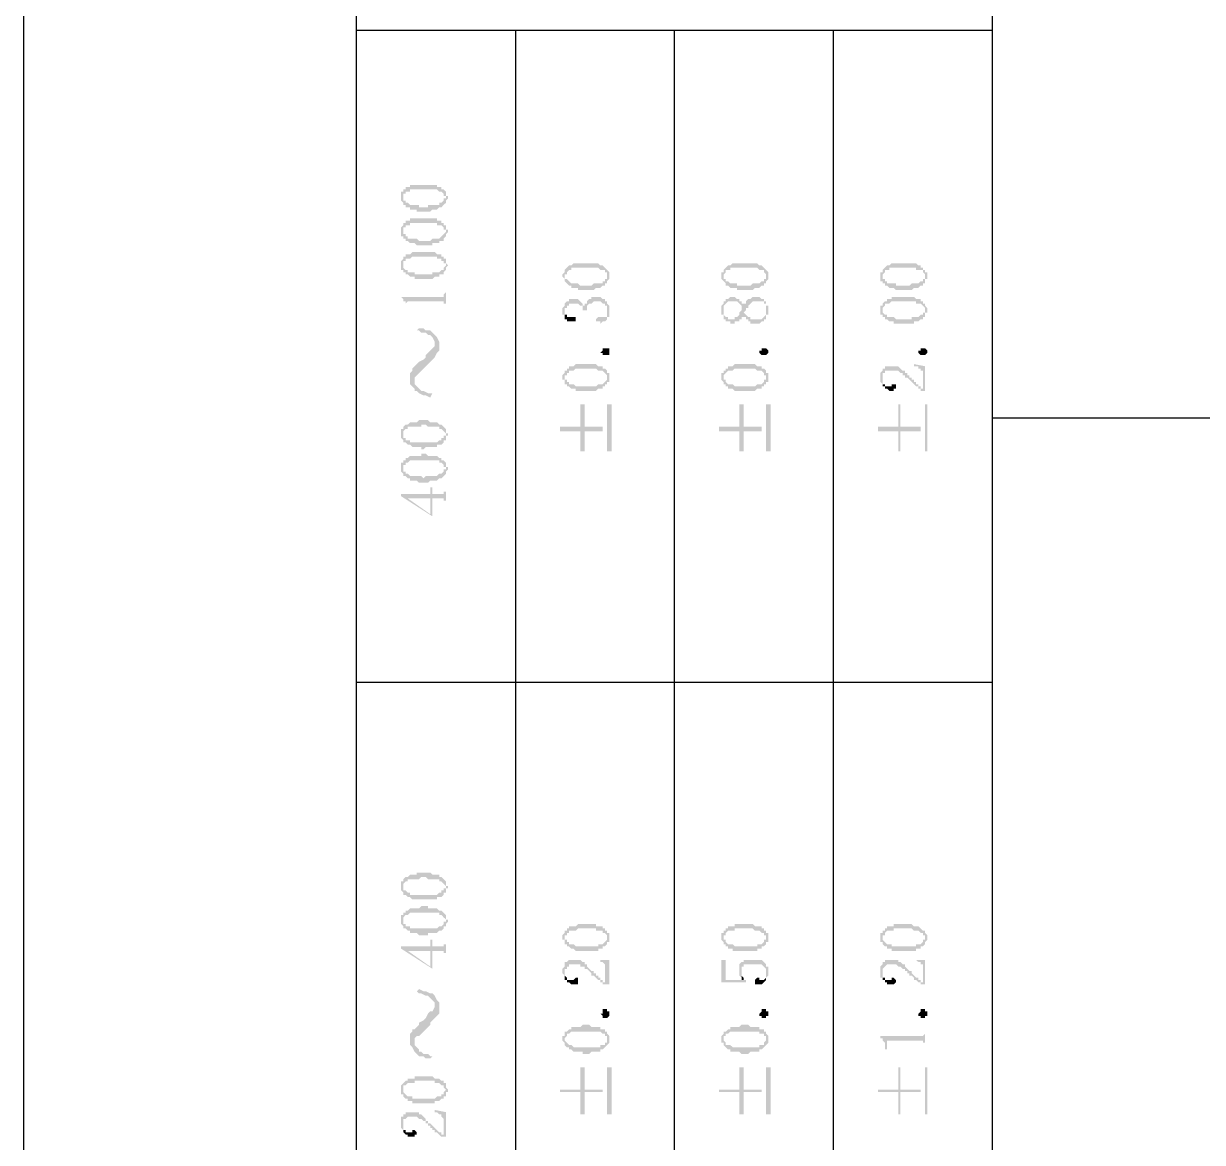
# Model space of a CAD drawing. Header units: inches. Extents: x 3613 to 8393, y -2205 to -794.
# Drawn here: x 4540.89 to 4564.64, y -1089.45 to -1066.9 of the extents above; entities that cross this region are included whole.
import ezdxf

# ---------------------------------------------------------------- set-up
doc = ezdxf.new("R2010")
doc.units = ezdxf.units.IN
doc.header["$MEASUREMENT"] = 0

msp = doc.modelspace()

# ---------------------------------------------------------------- hatches: boundary and pattern name
at = {"transparency": 33554559}
for points in [[(4548.495, -1070.423), (4548.495, -1070.468), (4548.495, -1070.468), (4548.54, -1070.513), (4548.54, -1070.378), (4548.54, -1070.333), (4548.585, -1070.333), (4548.585, -1070.288), (4548.676, -1070.288), (4548.676, -1070.243), (4549.217, -1070.243), (4549.262, -1070.288), (4549.307, -1070.288), (4549.352, -1070.333), (4549.352, -1070.378), (4549.398, -1070.378), (4549.398, -1070.423), (4549.398, -1070.288), (4549.352, -1070.243), (4549.307, -1070.243), (4549.307, -1070.197), (4549.217, -1070.197), (4549.217, -1070.152), (4548.676, -1070.152), (4548.676, -1070.197), (4548.585, -1070.197), (4548.585, -1070.243), (4548.54, -1070.243), (4548.54, -1070.288), (4548.495, -1070.288), (4548.495, -1070.333), (4548.495, -1070.378)], [(4548.54, -1070.513), (4548.54, -1070.558), (4548.585, -1070.558), (4548.585, -1070.604), (4548.676, -1070.604), (4548.676, -1070.649), (4548.811, -1070.649), (4548.811, -1070.694), (4549.082, -1070.694), (4549.127, -1070.649), (4549.217, -1070.649), (4549.262, -1070.604), (4549.307, -1070.604), (4549.352, -1070.558), (4549.352, -1070.558), (4549.398, -1070.513), (4549.398, -1070.468), (4549.398, -1070.468), (4549.443, -1070.423), (4549.443, -1070.378), (4549.398, -1070.378), (4549.398, -1070.333), (4549.398, -1070.288), (4549.398, -1070.423), (4549.352, -1070.423), (4549.352, -1070.468), (4549.352, -1070.468), (4549.307, -1070.513), (4549.262, -1070.513), (4549.262, -1070.558), (4549.037, -1070.558), (4549.037, -1070.604), (4548.856, -1070.604), (4548.856, -1070.558), (4548.676, -1070.558), (4548.63, -1070.513), (4548.585, -1070.513), (4548.585, -1070.468), (4548.54, -1070.468), (4548.54, -1070.423), (4548.54, -1070.423)], [(4548.495, -1071.1), (4548.495, -1071.19), (4548.54, -1071.19), (4548.54, -1071.1), (4548.54, -1071.055), (4548.54, -1071.01), (4548.585, -1071.01), (4548.585, -1070.965), (4548.676, -1070.965), (4548.676, -1070.92), (4549.217, -1070.92), (4549.217, -1070.965), (4549.307, -1070.965), (4549.352, -1071.01), (4549.352, -1071.055), (4549.398, -1071.055), (4549.398, -1071.1), (4549.398, -1070.965), (4549.352, -1070.965), (4549.352, -1070.92), (4549.307, -1070.92), (4549.307, -1070.874), (4549.217, -1070.874), (4549.217, -1070.829), (4548.676, -1070.829), (4548.676, -1070.874), (4548.585, -1070.874), (4548.585, -1070.92), (4548.54, -1070.92), (4548.54, -1070.965), (4548.54, -1070.965), (4548.495, -1071.01), (4548.495, -1071.055), (4548.495, -1071.055)], [(4548.54, -1071.19), (4548.54, -1071.235), (4548.585, -1071.235), (4548.585, -1071.281), (4548.63, -1071.281), (4548.676, -1071.326), (4548.766, -1071.326), (4548.811, -1071.371), (4549.127, -1071.371), (4549.127, -1071.326), (4549.262, -1071.326), (4549.262, -1071.281), (4549.352, -1071.281), (4549.352, -1071.235), (4549.352, -1071.235), (4549.398, -1071.19), (4549.398, -1071.145), (4549.398, -1071.145), (4549.443, -1071.1), (4549.443, -1071.055), (4549.398, -1071.055), (4549.398, -1071.01), (4549.398, -1070.965), (4549.398, -1071.1), (4549.398, -1071.1), (4549.352, -1071.145), (4549.352, -1071.145), (4549.307, -1071.19), (4549.307, -1071.19), (4549.262, -1071.235), (4549.127, -1071.235), (4549.082, -1071.281), (4548.856, -1071.281), (4548.811, -1071.235), (4548.63, -1071.235), (4548.63, -1071.19), (4548.585, -1071.19), (4548.585, -1071.145), (4548.54, -1071.145), (4548.54, -1071.1), (4548.54, -1071.1)], [(4548.495, -1071.777), (4548.495, -1071.822), (4548.495, -1071.867), (4548.54, -1071.867), (4548.54, -1071.912), (4548.54, -1071.777), (4548.54, -1071.732), (4548.54, -1071.687), (4548.585, -1071.687), (4548.585, -1071.642), (4548.676, -1071.642), (4548.721, -1071.597), (4549.217, -1071.597), (4549.217, -1071.642), (4549.307, -1071.642), (4549.307, -1071.687), (4549.352, -1071.687), (4549.352, -1071.732), (4549.398, -1071.732), (4549.398, -1071.777), (4549.398, -1071.642), (4549.352, -1071.642), (4549.352, -1071.597), (4549.307, -1071.597), (4549.307, -1071.551), (4549.217, -1071.551), (4549.172, -1071.506), (4548.721, -1071.506), (4548.676, -1071.551), (4548.585, -1071.551), (4548.585, -1071.597), (4548.54, -1071.597), (4548.54, -1071.642), (4548.54, -1071.642), (4548.495, -1071.687), (4548.495, -1071.732), (4548.495, -1071.732)], [(4548.54, -1071.912), (4548.585, -1071.912), (4548.585, -1071.958), (4548.63, -1071.958), (4548.676, -1072.003), (4548.766, -1072.003), (4548.766, -1072.048), (4549.127, -1072.048), (4549.172, -1072.003), (4549.262, -1072.003), (4549.262, -1071.958), (4549.352, -1071.958), (4549.352, -1071.912), (4549.352, -1071.912), (4549.398, -1071.867), (4549.398, -1071.822), (4549.398, -1071.822), (4549.443, -1071.777), (4549.443, -1071.777), (4549.398, -1071.732), (4549.398, -1071.687), (4549.398, -1071.642), (4549.398, -1071.777), (4549.398, -1071.777), (4549.352, -1071.822), (4549.352, -1071.867), (4549.307, -1071.867), (4549.262, -1071.912), (4549.127, -1071.912), (4549.127, -1071.958), (4548.766, -1071.958), (4548.766, -1071.912), (4548.63, -1071.912), (4548.63, -1071.867), (4548.585, -1071.867), (4548.54, -1071.822), (4548.54, -1071.777), (4548.54, -1071.777)], [(4551.745, -1072.003), (4551.745, -1072.003), (4551.79, -1072.048), (4551.79, -1072.093), (4551.79, -1072.003), (4551.79, -1071.958), (4551.835, -1071.958), (4551.835, -1071.912), (4551.835, -1071.912), (4551.88, -1071.867), (4551.925, -1071.867), (4551.925, -1071.822), (4552.467, -1071.822), (4552.512, -1071.867), (4552.602, -1071.867), (4552.602, -1071.912), (4552.647, -1071.912), (4552.647, -1071.958), (4552.647, -1072.003), (4552.647, -1071.867), (4552.647, -1071.867), (4552.602, -1071.822), (4552.602, -1071.822), (4552.557, -1071.777), (4552.512, -1071.777), (4552.467, -1071.732), (4551.97, -1071.732), (4551.925, -1071.777), (4551.88, -1071.777), (4551.835, -1071.822), (4551.835, -1071.822), (4551.79, -1071.867), (4551.79, -1071.912), (4551.79, -1071.912), (4551.745, -1071.958), (4551.745, -1071.958)], [(4554.949, -1072.003), (4554.949, -1072.048), (4554.994, -1072.093), (4554.994, -1072.003), (4554.994, -1071.958), (4554.994, -1071.958), (4555.039, -1071.912), (4555.039, -1071.867), (4555.129, -1071.867), (4555.129, -1071.822), (4555.671, -1071.822), (4555.716, -1071.867), (4555.806, -1071.867), (4555.806, -1071.912), (4555.806, -1071.912), (4555.852, -1071.958), (4555.852, -1072.003), (4555.852, -1071.867), (4555.852, -1071.867), (4555.806, -1071.822), (4555.806, -1071.822), (4555.761, -1071.777), (4555.716, -1071.777), (4555.671, -1071.732), (4555.175, -1071.732), (4555.129, -1071.777), (4555.084, -1071.777), (4555.039, -1071.822), (4555.039, -1071.822), (4554.994, -1071.867), (4554.994, -1071.912), (4554.949, -1071.912), (4554.949, -1071.958), (4554.949, -1071.958)], [(4558.153, -1072.003), (4558.153, -1072.093), (4558.198, -1072.093), (4558.198, -1072.003), (4558.198, -1071.958), (4558.198, -1071.958), (4558.244, -1071.912), (4558.244, -1071.867), (4558.334, -1071.867), (4558.334, -1071.822), (4558.875, -1071.822), (4558.875, -1071.867), (4559.011, -1071.867), (4559.011, -1071.912), (4559.011, -1071.912), (4559.056, -1071.958), (4559.056, -1072.003), (4559.056, -1071.867), (4559.011, -1071.867), (4559.011, -1071.822), (4558.966, -1071.822), (4558.966, -1071.777), (4558.921, -1071.777), (4558.875, -1071.732), (4558.379, -1071.732), (4558.334, -1071.777), (4558.289, -1071.777), (4558.244, -1071.822), (4558.244, -1071.822), (4558.198, -1071.867), (4558.198, -1071.912), (4558.153, -1071.912), (4558.153, -1071.958), (4558.153, -1071.958)], [(4551.79, -1072.093), (4551.835, -1072.138), (4551.835, -1072.138), (4551.88, -1072.183), (4551.925, -1072.183), (4551.925, -1072.228), (4552.06, -1072.228), (4552.06, -1072.274), (4552.376, -1072.274), (4552.421, -1072.228), (4552.512, -1072.228), (4552.557, -1072.183), (4552.602, -1072.183), (4552.602, -1072.138), (4552.647, -1072.138), (4552.647, -1072.093), (4552.647, -1072.093), (4552.692, -1072.048), (4552.692, -1072.003), (4552.692, -1071.958), (4552.692, -1071.912), (4552.692, -1071.912), (4552.647, -1071.867), (4552.647, -1072.003), (4552.647, -1072.048), (4552.602, -1072.048), (4552.602, -1072.093), (4552.557, -1072.093), (4552.557, -1072.138), (4552.376, -1072.138), (4552.331, -1072.183), (4552.106, -1072.183), (4552.06, -1072.138), (4551.925, -1072.138), (4551.88, -1072.093), (4551.88, -1072.093), (4551.835, -1072.048), (4551.79, -1072.048), (4551.79, -1072.003), (4551.79, -1072.003)], [(4554.994, -1072.093), (4555.039, -1072.138), (4555.039, -1072.183), (4555.084, -1072.183), (4555.129, -1072.228), (4555.265, -1072.228), (4555.265, -1072.274), (4555.581, -1072.274), (4555.626, -1072.228), (4555.716, -1072.228), (4555.761, -1072.183), (4555.806, -1072.183), (4555.806, -1072.138), (4555.852, -1072.138), (4555.852, -1072.093), (4555.852, -1072.093), (4555.897, -1072.048), (4555.897, -1072.003), (4555.897, -1071.958), (4555.897, -1071.912), (4555.897, -1071.912), (4555.852, -1071.867), (4555.852, -1072.003), (4555.852, -1072.048), (4555.806, -1072.048), (4555.806, -1072.093), (4555.761, -1072.093), (4555.716, -1072.138), (4555.581, -1072.138), (4555.536, -1072.183), (4555.265, -1072.183), (4555.265, -1072.138), (4555.129, -1072.138), (4555.084, -1072.093), (4555.039, -1072.093), (4555.039, -1072.048), (4554.994, -1072.048), (4554.994, -1072.003), (4554.994, -1072.003)], [(4558.198, -1072.093), (4558.198, -1072.138), (4558.244, -1072.138), (4558.244, -1072.183), (4558.289, -1072.183), (4558.334, -1072.228), (4558.424, -1072.228), (4558.469, -1072.274), (4558.785, -1072.274), (4558.83, -1072.228), (4558.921, -1072.228), (4558.966, -1072.183), (4559.011, -1072.183), (4559.011, -1072.138), (4559.056, -1072.138), (4559.056, -1072.093), (4559.056, -1072.048), (4559.101, -1072.048), (4559.101, -1072.003), (4559.101, -1071.958), (4559.101, -1071.912), (4559.056, -1071.912), (4559.056, -1071.867), (4559.056, -1072.003), (4559.056, -1072.048), (4559.011, -1072.048), (4559.011, -1072.093), (4558.966, -1072.093), (4558.921, -1072.138), (4558.785, -1072.138), (4558.74, -1072.183), (4558.469, -1072.183), (4558.469, -1072.138), (4558.289, -1072.138), (4558.289, -1072.093), (4558.244, -1072.093), (4558.244, -1072.048), (4558.198, -1072.048), (4558.198, -1072.003), (4558.198, -1072.003)], [(4548.495, -1072.409), (4548.495, -1072.409), (4548.54, -1072.454), (4548.54, -1072.499), (4548.585, -1072.499), (4548.585, -1072.544), (4548.585, -1072.635), (4548.585, -1072.544), (4548.63, -1072.499), (4549.352, -1072.499), (4549.352, -1072.544), (4549.398, -1072.544), (4549.398, -1072.635), (4549.398, -1072.228), (4549.398, -1072.319), (4549.398, -1072.319), (4549.352, -1072.364), (4549.352, -1072.409), (4549.307, -1072.409)], [(4551.745, -1072.68), (4551.745, -1072.77), (4551.79, -1072.77), (4551.79, -1072.815), (4551.79, -1072.68), (4551.79, -1072.635), (4551.835, -1072.635), (4551.835, -1072.589), (4551.88, -1072.589), (4551.88, -1072.544), (4552.06, -1072.544), (4552.106, -1072.589), (4552.151, -1072.589), (4552.151, -1072.635), (4552.151, -1072.68), (4552.196, -1072.68), (4552.196, -1072.77), (4552.196, -1072.68), (4552.241, -1072.68), (4552.241, -1072.635), (4552.241, -1072.589), (4552.241, -1072.589), (4552.286, -1072.544), (4552.331, -1072.544), (4552.376, -1072.499), (4552.512, -1072.499), (4552.557, -1072.544), (4552.602, -1072.544), (4552.602, -1072.589), (4552.647, -1072.589), (4552.647, -1072.635), (4552.647, -1072.725), (4552.647, -1072.544), (4552.647, -1072.499), (4552.602, -1072.499), (4552.602, -1072.454), (4552.557, -1072.454), (4552.512, -1072.409), (4552.331, -1072.409), (4552.331, -1072.454), (4552.286, -1072.454), (4552.241, -1072.499), (4552.241, -1072.544), (4552.196, -1072.544), (4552.196, -1072.635), (4552.196, -1072.589), (4552.151, -1072.589), (4552.151, -1072.544), (4552.151, -1072.544), (4552.106, -1072.499), (4552.106, -1072.499), (4552.06, -1072.454), (4551.88, -1072.454), (4551.88, -1072.499), (4551.835, -1072.499), (4551.79, -1072.544), (4551.79, -1072.589), (4551.79, -1072.589), (4551.745, -1072.635), (4551.745, -1072.635)], [(4554.949, -1072.68), (4554.949, -1072.77), (4554.994, -1072.77), (4554.994, -1072.815), (4554.994, -1072.86), (4555.039, -1072.86), (4555.039, -1072.905), (4555.129, -1072.905), (4555.129, -1072.95), (4555.22, -1072.95), (4555.22, -1072.905), (4555.31, -1072.905), (4555.31, -1072.86), (4555.355, -1072.86), (4555.355, -1072.815), (4555.4, -1072.815), (4555.4, -1072.77), (4555.4, -1072.815), (4555.4, -1072.725), (4555.4, -1072.725), (4555.445, -1072.68), (4555.445, -1072.635), (4555.49, -1072.635), (4555.49, -1072.589), (4555.49, -1072.589), (4555.536, -1072.544), (4555.536, -1072.544), (4555.581, -1072.499), (4555.806, -1072.499), (4555.806, -1072.544), (4555.852, -1072.544), (4555.852, -1072.635), (4555.852, -1072.815), (4555.852, -1072.77), (4555.897, -1072.77), (4555.897, -1072.725), (4555.897, -1072.635), (4555.897, -1072.589), (4555.852, -1072.589), (4555.852, -1072.544), (4555.852, -1072.499), (4555.806, -1072.499), (4555.806, -1072.454), (4555.761, -1072.454), (4555.716, -1072.409), (4555.581, -1072.409), (4555.536, -1072.454), (4555.49, -1072.454), (4555.445, -1072.499), (4555.445, -1072.544), (4555.4, -1072.544), (4555.4, -1072.589), (4555.4, -1072.544), (4555.355, -1072.635), (4555.355, -1072.68), (4555.355, -1072.68), (4555.31, -1072.725), (4555.31, -1072.77), (4555.31, -1072.77), (4555.265, -1072.815), (4555.22, -1072.815), (4555.22, -1072.86), (4555.084, -1072.86), (4555.084, -1072.815), (4555.039, -1072.815), (4554.994, -1072.77), (4554.994, -1072.725), (4554.994, -1072.544), (4554.994, -1072.544), (4554.949, -1072.589), (4554.949, -1072.635), (4554.949, -1072.635)], [(4554.994, -1072.544), (4554.994, -1072.68), (4554.994, -1072.635), (4554.994, -1072.589), (4554.994, -1072.589), (4555.039, -1072.544), (4555.039, -1072.544), (4555.084, -1072.499), (4555.265, -1072.499), (4555.31, -1072.544), (4555.31, -1072.544), (4555.355, -1072.589), (4555.355, -1072.635), (4555.4, -1072.544), (4555.355, -1072.544), (4555.355, -1072.499), (4555.31, -1072.499), (4555.31, -1072.454), (4555.265, -1072.454), (4555.22, -1072.409), (4555.129, -1072.409), (4555.084, -1072.454), (4555.039, -1072.454), (4555.039, -1072.499), (4554.994, -1072.499)], [(4558.153, -1072.68), (4558.153, -1072.725), (4558.153, -1072.77), (4558.198, -1072.77), (4558.198, -1072.815), (4558.198, -1072.68), (4558.198, -1072.635), (4558.198, -1072.635), (4558.244, -1072.589), (4558.244, -1072.544), (4558.334, -1072.544), (4558.379, -1072.499), (4558.875, -1072.499), (4558.875, -1072.544), (4558.966, -1072.544), (4559.011, -1072.589), (4559.011, -1072.589), (4559.056, -1072.635), (4559.056, -1072.68), (4559.056, -1072.544), (4559.011, -1072.544), (4559.011, -1072.499), (4558.966, -1072.499), (4558.966, -1072.454), (4558.875, -1072.454), (4558.83, -1072.409), (4558.379, -1072.409), (4558.379, -1072.454), (4558.289, -1072.454), (4558.289, -1072.499), (4558.244, -1072.499), (4558.198, -1072.544), (4558.198, -1072.589), (4558.153, -1072.589), (4558.153, -1072.635), (4558.153, -1072.635)], [(4552.421, -1072.86), (4552.421, -1072.905), (4552.512, -1072.905), (4552.512, -1072.95), (4552.512, -1072.95), (4552.557, -1072.905), (4552.602, -1072.905), (4552.647, -1072.86), (4552.647, -1072.815), (4552.692, -1072.815), (4552.692, -1072.77), (4552.692, -1072.68), (4552.692, -1072.635), (4552.692, -1072.589), (4552.692, -1072.589), (4552.647, -1072.544), (4552.647, -1072.725), (4552.647, -1072.815), (4552.467, -1072.815)], [(4555.4, -1072.815), (4555.445, -1072.815), (4555.445, -1072.86), (4555.49, -1072.86), (4555.49, -1072.905), (4555.536, -1072.905), (4555.536, -1072.95), (4555.716, -1072.95), (4555.761, -1072.905), (4555.806, -1072.905), (4555.806, -1072.86), (4555.852, -1072.86), (4555.852, -1072.815), (4555.852, -1072.68), (4555.852, -1072.77), (4555.852, -1072.77), (4555.806, -1072.815), (4555.806, -1072.815), (4555.761, -1072.86), (4555.536, -1072.86), (4555.536, -1072.815), (4555.49, -1072.815), (4555.445, -1072.77), (4555.445, -1072.77), (4555.4, -1072.725)], [(4558.198, -1072.815), (4558.244, -1072.815), (4558.244, -1072.86), (4558.289, -1072.86), (4558.334, -1072.905), (4558.424, -1072.905), (4558.424, -1072.95), (4558.83, -1072.95), (4558.83, -1072.905), (4558.921, -1072.905), (4558.966, -1072.86), (4559.011, -1072.86), (4559.011, -1072.815), (4559.056, -1072.815), (4559.056, -1072.77), (4559.056, -1072.725), (4559.101, -1072.725), (4559.101, -1072.68), (4559.101, -1072.635), (4559.101, -1072.635), (4559.056, -1072.589), (4559.056, -1072.544), (4559.056, -1072.68), (4559.056, -1072.725), (4559.011, -1072.725), (4559.011, -1072.77), (4558.966, -1072.77), (4558.921, -1072.815), (4558.785, -1072.815), (4558.785, -1072.86), (4558.469, -1072.86), (4558.424, -1072.815), (4558.289, -1072.815), (4558.289, -1072.77), (4558.244, -1072.77), (4558.198, -1072.725), (4558.198, -1072.68), (4558.198, -1072.68)], [(4551.79, -1072.815), (4551.79, -1072.86), (4551.835, -1072.86), (4551.835, -1072.905), (4552.015, -1072.905), (4552.015, -1072.86), (4552.015, -1072.815), (4551.835, -1072.815), (4551.835, -1072.77), (4551.79, -1072.77), (4551.79, -1072.725), (4551.79, -1072.725)], [(4548.811, -1073.086), (4548.856, -1073.086), (4548.901, -1073.131), (4548.991, -1073.131), (4549.037, -1073.176), (4549.082, -1073.176), (4549.127, -1073.221), (4549.172, -1073.312), (4549.172, -1073.627), (4549.172, -1073.627), (4549.217, -1073.537), (4549.262, -1073.492), (4549.262, -1073.312), (4549.217, -1073.221), (4549.172, -1073.176), (4549.172, -1073.176), (4549.127, -1073.131), (4549.082, -1073.086), (4548.991, -1073.086), (4548.946, -1073.041), (4548.856, -1073.041)], [(4548.676, -1074.079), (4548.676, -1074.169), (4548.721, -1074.214), (4548.766, -1074.259), (4548.766, -1074.079), (4548.766, -1074.034), (4548.811, -1073.989), (4548.856, -1073.943), (4548.901, -1073.898), (4548.946, -1073.853), (4548.991, -1073.808), (4549.037, -1073.763), (4549.082, -1073.718), (4549.082, -1073.718), (4549.127, -1073.673), (4549.172, -1073.627), (4549.172, -1073.357), (4549.172, -1073.402), (4549.127, -1073.447), (4549.082, -1073.492), (4549.037, -1073.537), (4548.991, -1073.582), (4548.991, -1073.627), (4548.946, -1073.673), (4548.856, -1073.718), (4548.856, -1073.718), (4548.811, -1073.763), (4548.766, -1073.808), (4548.721, -1073.853), (4548.721, -1073.898), (4548.676, -1073.943), (4548.676, -1073.989)], [(4552.692, -1073.537), (4552.692, -1073.582), (4552.557, -1073.582), (4552.557, -1073.537), (4552.512, -1073.537), (4552.557, -1073.492), (4552.557, -1073.447), (4552.692, -1073.447), (4552.692, -1073.492), (4552.692, -1073.537)], [(4555.897, -1073.537), (4555.897, -1073.537), (4555.852, -1073.582), (4555.761, -1073.582), (4555.716, -1073.537), (4555.716, -1073.492), (4555.761, -1073.492), (4555.761, -1073.447), (4555.852, -1073.447), (4555.897, -1073.492), (4555.897, -1073.537)], [(4559.101, -1073.537), (4559.101, -1073.537), (4559.056, -1073.582), (4558.966, -1073.582), (4558.921, -1073.537), (4558.921, -1073.492), (4558.966, -1073.492), (4558.966, -1073.447), (4559.056, -1073.447), (4559.101, -1073.492), (4559.101, -1073.537)], [(4551.745, -1074.034), (4551.745, -1074.079), (4551.79, -1074.079), (4551.79, -1074.124), (4551.79, -1074.169), (4551.79, -1074.034), (4551.79, -1073.989), (4551.835, -1073.989), (4551.835, -1073.943), (4551.88, -1073.943), (4551.88, -1073.898), (4551.97, -1073.898), (4552.015, -1073.853), (4552.421, -1073.853), (4552.467, -1073.898), (4552.557, -1073.898), (4552.602, -1073.943), (4552.602, -1073.943), (4552.647, -1073.989), (4552.647, -1074.034), (4552.647, -1073.898), (4552.647, -1073.898), (4552.602, -1073.853), (4552.557, -1073.853), (4552.557, -1073.808), (4552.467, -1073.808), (4552.421, -1073.763), (4552.015, -1073.763), (4551.97, -1073.808), (4551.88, -1073.808), (4551.88, -1073.853), (4551.835, -1073.853), (4551.835, -1073.898), (4551.79, -1073.898), (4551.79, -1073.943), (4551.79, -1073.943), (4551.745, -1073.989), (4551.745, -1073.989)], [(4554.949, -1074.034), (4554.949, -1074.079), (4554.949, -1074.079), (4554.994, -1074.124), (4554.994, -1074.169), (4554.994, -1074.034), (4554.994, -1073.989), (4554.994, -1073.989), (4555.039, -1073.943), (4555.039, -1073.943), (4555.084, -1073.898), (4555.175, -1073.898), (4555.22, -1073.853), (4555.626, -1073.853), (4555.671, -1073.898), (4555.761, -1073.898), (4555.806, -1073.943), (4555.806, -1073.989), (4555.852, -1073.989), (4555.852, -1074.034), (4555.852, -1073.898), (4555.852, -1073.898), (4555.806, -1073.853), (4555.761, -1073.853), (4555.761, -1073.808), (4555.671, -1073.808), (4555.626, -1073.763), (4555.22, -1073.763), (4555.175, -1073.808), (4555.084, -1073.808), (4555.084, -1073.853), (4555.039, -1073.853), (4555.039, -1073.898), (4554.994, -1073.898), (4554.994, -1073.943), (4554.949, -1073.943), (4554.949, -1073.989), (4554.949, -1073.989)], [(4558.153, -1074.034), (4558.153, -1074.079), (4558.153, -1074.124), (4558.153, -1074.124), (4558.198, -1074.169), (4558.198, -1074.034), (4558.198, -1073.943), (4558.244, -1073.943), (4558.244, -1073.898), (4558.514, -1073.898), (4558.559, -1073.943), (4558.605, -1073.943), (4558.605, -1073.989), (4558.65, -1073.989), (4558.65, -1074.034), (4558.695, -1074.034), (4558.74, -1074.079), (4558.74, -1074.079), (4558.785, -1074.124), (4558.785, -1074.124), (4558.83, -1074.169), (4558.83, -1074.169), (4558.875, -1074.214), (4558.921, -1074.214), (4558.921, -1074.259), (4558.966, -1074.259), (4558.966, -1074.304), (4559.011, -1074.304), (4559.011, -1074.259), (4558.966, -1074.259), (4558.966, -1074.214), (4558.921, -1074.214), (4558.921, -1074.169), (4558.875, -1074.169), (4558.875, -1074.124), (4558.83, -1074.124), (4558.83, -1074.079), (4558.785, -1074.079), (4558.785, -1074.034), (4558.74, -1074.034), (4558.74, -1073.989), (4558.695, -1073.989), (4558.695, -1073.943), (4558.65, -1073.943), (4558.65, -1073.898), (4558.605, -1073.898), (4558.559, -1073.853), (4558.559, -1073.853), (4558.514, -1073.808), (4558.244, -1073.808), (4558.244, -1073.853), (4558.198, -1073.853), (4558.198, -1073.898), (4558.198, -1073.898), (4558.153, -1073.943), (4558.153, -1073.989), (4558.153, -1073.989)], [(4558.83, -1073.763), (4558.83, -1073.808), (4558.921, -1073.808), (4558.921, -1073.853), (4558.966, -1073.853), (4558.966, -1073.898), (4559.011, -1073.898), (4559.011, -1074.304), (4559.056, -1074.304), (4559.056, -1073.808)], [(4548.766, -1074.259), (4548.766, -1074.304), (4548.811, -1074.304), (4548.856, -1074.35), (4548.946, -1074.395), (4548.991, -1074.395), (4549.082, -1074.44), (4549.127, -1074.35), (4549.037, -1074.35), (4548.946, -1074.304), (4548.901, -1074.304), (4548.856, -1074.259), (4548.856, -1074.259), (4548.811, -1074.214), (4548.766, -1074.169), (4548.766, -1074.079)], [(4551.79, -1074.169), (4551.835, -1074.169), (4551.835, -1074.214), (4551.88, -1074.214), (4551.925, -1074.259), (4552.015, -1074.259), (4552.015, -1074.304), (4552.421, -1074.304), (4552.467, -1074.259), (4552.557, -1074.259), (4552.557, -1074.214), (4552.602, -1074.214), (4552.602, -1074.169), (4552.647, -1074.169), (4552.647, -1074.124), (4552.692, -1074.124), (4552.692, -1074.079), (4552.692, -1074.034), (4552.692, -1073.989), (4552.692, -1073.943), (4552.647, -1073.943), (4552.647, -1073.898), (4552.647, -1074.034), (4552.647, -1074.079), (4552.647, -1074.079), (4552.602, -1074.124), (4552.602, -1074.124), (4552.557, -1074.169), (4552.467, -1074.169), (4552.421, -1074.214), (4552.015, -1074.214), (4551.97, -1074.169), (4551.88, -1074.169), (4551.88, -1074.124), (4551.835, -1074.124), (4551.835, -1074.079), (4551.79, -1074.079), (4551.79, -1074.034), (4551.79, -1074.034)], [(4554.994, -1074.169), (4555.039, -1074.169), (4555.039, -1074.214), (4555.084, -1074.214), (4555.084, -1074.259), (4555.175, -1074.259), (4555.22, -1074.304), (4555.626, -1074.304), (4555.671, -1074.259), (4555.761, -1074.259), (4555.761, -1074.214), (4555.806, -1074.214), (4555.806, -1074.169), (4555.852, -1074.169), (4555.852, -1074.124), (4555.897, -1074.124), (4555.897, -1074.079), (4555.897, -1074.034), (4555.897, -1073.989), (4555.897, -1073.943), (4555.852, -1073.943), (4555.852, -1073.898), (4555.852, -1074.034), (4555.852, -1074.079), (4555.806, -1074.079), (4555.806, -1074.124), (4555.806, -1074.124), (4555.761, -1074.169), (4555.671, -1074.169), (4555.626, -1074.214), (4555.22, -1074.214), (4555.175, -1074.169), (4555.084, -1074.169), (4555.039, -1074.124), (4555.039, -1074.079), (4554.994, -1074.079), (4554.994, -1074.034), (4554.994, -1074.034)], [(4558.198, -1074.169), (4558.198, -1074.214), (4558.244, -1074.214), (4558.244, -1074.259), (4558.289, -1074.259), (4558.334, -1074.304), (4558.424, -1074.304), (4558.424, -1074.259), (4558.469, -1074.259), (4558.469, -1074.214), (4558.469, -1074.169), (4558.379, -1074.169), (4558.379, -1074.214), (4558.244, -1074.214), (4558.244, -1074.169), (4558.198, -1074.169), (4558.198, -1074.124), (4558.198, -1074.034)], [(4551.699, -1075.027), (4551.699, -1075.117), (4552.106, -1075.117), (4552.106, -1075.523), (4552.196, -1075.523), (4552.196, -1075.117), (4552.557, -1075.117), (4552.557, -1075.027), (4552.196, -1075.027), (4552.196, -1074.575), (4552.106, -1074.575), (4552.106, -1075.027)], [(4552.737, -1075.523), (4552.737, -1074.575), (4552.647, -1074.575), (4552.647, -1075.523)], [(4554.904, -1075.027), (4554.904, -1075.117), (4555.31, -1075.117), (4555.31, -1075.523), (4555.4, -1075.523), (4555.4, -1075.117), (4555.761, -1075.117), (4555.761, -1075.027), (4555.4, -1075.027), (4555.4, -1074.575), (4555.31, -1074.575), (4555.31, -1075.027)], [(4555.942, -1075.523), (4555.942, -1074.575), (4555.852, -1074.575), (4555.852, -1075.523)], [(4558.108, -1075.027), (4558.108, -1075.117), (4558.514, -1075.117), (4558.514, -1075.523), (4558.559, -1075.523), (4558.559, -1075.117), (4558.966, -1075.117), (4558.966, -1075.027), (4558.559, -1075.027), (4558.559, -1074.575), (4558.514, -1074.575), (4558.514, -1075.027)], [(4559.101, -1075.523), (4559.101, -1074.575), (4559.056, -1074.575), (4559.056, -1075.523)], [(4548.495, -1075.162), (4548.495, -1075.207), (4548.495, -1075.252), (4548.495, -1075.252), (4548.54, -1075.297), (4548.54, -1075.162), (4548.54, -1075.117), (4548.54, -1075.117), (4548.585, -1075.072), (4548.63, -1075.072), (4548.63, -1075.027), (4548.901, -1075.027), (4548.901, -1074.981), (4548.991, -1074.981), (4549.037, -1075.027), (4549.262, -1075.027), (4549.262, -1075.072), (4549.307, -1075.072), (4549.352, -1075.117), (4549.352, -1075.117), (4549.398, -1075.162), (4549.398, -1075.072), (4549.352, -1075.027), (4549.352, -1075.027), (4549.307, -1074.981), (4549.262, -1074.981), (4549.217, -1074.936), (4549.082, -1074.936), (4549.037, -1074.891), (4548.856, -1074.891), (4548.811, -1074.936), (4548.676, -1074.936), (4548.63, -1074.981), (4548.585, -1074.981), (4548.54, -1075.027), (4548.54, -1075.072), (4548.495, -1075.072), (4548.495, -1075.117)], [(4548.54, -1075.297), (4548.54, -1075.342), (4548.585, -1075.342), (4548.63, -1075.388), (4548.676, -1075.388), (4548.721, -1075.433), (4548.901, -1075.433), (4548.901, -1075.478), (4548.946, -1075.478), (4548.991, -1075.433), (4549.217, -1075.433), (4549.217, -1075.388), (4549.307, -1075.388), (4549.352, -1075.342), (4549.352, -1075.297), (4549.398, -1075.297), (4549.398, -1075.252), (4549.398, -1075.207), (4549.443, -1075.207), (4549.443, -1075.162), (4549.398, -1075.162), (4549.398, -1075.117), (4549.398, -1075.072), (4549.398, -1075.207), (4549.352, -1075.207), (4549.352, -1075.252), (4549.307, -1075.252), (4549.307, -1075.297), (4549.262, -1075.297), (4549.217, -1075.342), (4548.676, -1075.342), (4548.676, -1075.297), (4548.585, -1075.297), (4548.585, -1075.252), (4548.54, -1075.252), (4548.54, -1075.207), (4548.54, -1075.162)], [(4548.495, -1075.839), (4548.495, -1075.884), (4548.495, -1075.929), (4548.495, -1075.929), (4548.54, -1075.974), (4548.54, -1075.839), (4548.54, -1075.794), (4548.585, -1075.794), (4548.585, -1075.749), (4548.63, -1075.749), (4548.676, -1075.704), (4549.262, -1075.704), (4549.262, -1075.749), (4549.307, -1075.749), (4549.352, -1075.794), (4549.352, -1075.839), (4549.398, -1075.839), (4549.398, -1075.749), (4549.352, -1075.704), (4549.307, -1075.704), (4549.307, -1075.658), (4549.262, -1075.658), (4549.217, -1075.613), (4549.037, -1075.613), (4548.991, -1075.568), (4548.901, -1075.568), (4548.901, -1075.613), (4548.676, -1075.613), (4548.63, -1075.658), (4548.585, -1075.658), (4548.585, -1075.704), (4548.54, -1075.704), (4548.54, -1075.749), (4548.495, -1075.749), (4548.495, -1075.794)], [(4548.54, -1075.974), (4548.54, -1076.019), (4548.585, -1076.019), (4548.63, -1076.065), (4548.676, -1076.065), (4548.676, -1076.11), (4548.811, -1076.11), (4548.856, -1076.155), (4549.037, -1076.155), (4549.082, -1076.11), (4549.217, -1076.11), (4549.262, -1076.065), (4549.307, -1076.065), (4549.352, -1076.019), (4549.352, -1076.019), (4549.398, -1075.974), (4549.398, -1075.929), (4549.398, -1075.929), (4549.443, -1075.884), (4549.443, -1075.839), (4549.398, -1075.839), (4549.398, -1075.794), (4549.398, -1075.749), (4549.398, -1075.884), (4549.352, -1075.884), (4549.352, -1075.929), (4549.352, -1075.929), (4549.307, -1075.974), (4549.262, -1075.974), (4549.217, -1076.019), (4548.991, -1076.019), (4548.946, -1076.065), (4548.946, -1076.065), (4548.901, -1076.019), (4548.676, -1076.019), (4548.63, -1075.974), (4548.585, -1075.974), (4548.585, -1075.929), (4548.54, -1075.929), (4548.54, -1075.884), (4548.54, -1075.839)], [(4548.495, -1076.381), (4548.495, -1076.426), (4549.127, -1076.832), (4549.127, -1076.471), (4549.352, -1076.471), (4549.352, -1076.516), (4549.398, -1076.516), (4549.398, -1076.606), (4549.398, -1076.245), (4549.398, -1076.335), (4549.352, -1076.335), (4549.352, -1076.381), (4549.127, -1076.381), (4549.127, -1076.245), (4549.082, -1076.245), (4549.082, -1076.787), (4548.63, -1076.471), (4548.63, -1076.471)], [(4548.495, -1076.381), (4548.63, -1076.471), (4549.082, -1076.471), (4549.082, -1076.787), (4549.082, -1076.381)], [(4548.495, -1084.279), (4548.495, -1084.324), (4548.495, -1084.369), (4548.495, -1084.369), (4548.54, -1084.414), (4548.54, -1084.279), (4548.54, -1084.234), (4548.54, -1084.234), (4548.585, -1084.188), (4548.63, -1084.188), (4548.63, -1084.143), (4548.856, -1084.143), (4548.901, -1084.098), (4548.991, -1084.098), (4549.037, -1084.143), (4549.262, -1084.143), (4549.262, -1084.188), (4549.307, -1084.188), (4549.352, -1084.234), (4549.352, -1084.234), (4549.398, -1084.279), (4549.398, -1084.188), (4549.352, -1084.143), (4549.352, -1084.143), (4549.307, -1084.098), (4549.262, -1084.098), (4549.262, -1084.053), (4549.127, -1084.053), (4549.082, -1084.008), (4548.811, -1084.008), (4548.811, -1084.053), (4548.676, -1084.053), (4548.63, -1084.098), (4548.585, -1084.098), (4548.54, -1084.143), (4548.54, -1084.188), (4548.495, -1084.188), (4548.495, -1084.234)], [(4548.54, -1084.414), (4548.54, -1084.459), (4548.585, -1084.459), (4548.63, -1084.504), (4548.676, -1084.504), (4548.721, -1084.549), (4549.217, -1084.549), (4549.217, -1084.504), (4549.307, -1084.504), (4549.352, -1084.459), (4549.352, -1084.414), (4549.398, -1084.414), (4549.398, -1084.369), (4549.398, -1084.324), (4549.443, -1084.324), (4549.443, -1084.279), (4549.398, -1084.279), (4549.398, -1084.234), (4549.398, -1084.188), (4549.398, -1084.324), (4549.352, -1084.324), (4549.352, -1084.369), (4549.307, -1084.369), (4549.307, -1084.414), (4549.262, -1084.414), (4549.217, -1084.459), (4548.676, -1084.459), (4548.676, -1084.414), (4548.63, -1084.414), (4548.585, -1084.369), (4548.54, -1084.369), (4548.54, -1084.324), (4548.54, -1084.279)], [(4548.495, -1084.956), (4548.495, -1085.001), (4548.495, -1085.046), (4548.495, -1085.046), (4548.54, -1085.091), (4548.54, -1084.956), (4548.54, -1084.911), (4548.54, -1084.911), (4548.585, -1084.865), (4548.63, -1084.865), (4548.676, -1084.82), (4549.262, -1084.82), (4549.262, -1084.865), (4549.307, -1084.865), (4549.352, -1084.911), (4549.352, -1084.911), (4549.398, -1084.956), (4549.398, -1084.865), (4549.352, -1084.82), (4549.352, -1084.82), (4549.307, -1084.775), (4549.262, -1084.775), (4549.217, -1084.73), (4549.037, -1084.73), (4549.037, -1084.685), (4548.901, -1084.685), (4548.856, -1084.73), (4548.676, -1084.73), (4548.63, -1084.775), (4548.585, -1084.775), (4548.585, -1084.82), (4548.54, -1084.82), (4548.54, -1084.865), (4548.495, -1084.865), (4548.495, -1084.911)], [(4548.54, -1085.091), (4548.54, -1085.136), (4548.585, -1085.136), (4548.63, -1085.181), (4548.676, -1085.181), (4548.676, -1085.226), (4548.811, -1085.226), (4548.856, -1085.272), (4549.037, -1085.272), (4549.037, -1085.226), (4549.217, -1085.226), (4549.262, -1085.181), (4549.307, -1085.181), (4549.352, -1085.136), (4549.352, -1085.091), (4549.398, -1085.091), (4549.398, -1085.046), (4549.398, -1085.046), (4549.443, -1085.001), (4549.443, -1084.956), (4549.398, -1084.956), (4549.398, -1084.911), (4549.398, -1084.865), (4549.398, -1085.001), (4549.352, -1085.001), (4549.352, -1085.046), (4549.352, -1085.046), (4549.307, -1085.091), (4549.262, -1085.091), (4549.217, -1085.136), (4548.676, -1085.136), (4548.676, -1085.091), (4548.585, -1085.091), (4548.585, -1085.046), (4548.54, -1085.046), (4548.54, -1085.001), (4548.54, -1084.956)], [(4551.745, -1085.317), (4551.745, -1085.362), (4551.79, -1085.362), (4551.79, -1085.407), (4551.79, -1085.452), (4551.79, -1085.317), (4551.79, -1085.272), (4551.835, -1085.272), (4551.835, -1085.226), (4551.88, -1085.226), (4551.88, -1085.181), (4552.015, -1085.181), (4552.06, -1085.136), (4552.421, -1085.136), (4552.421, -1085.181), (4552.557, -1085.181), (4552.557, -1085.226), (4552.602, -1085.226), (4552.647, -1085.272), (4552.647, -1085.317), (4552.647, -1085.181), (4552.602, -1085.181), (4552.602, -1085.136), (4552.557, -1085.136), (4552.557, -1085.091), (4552.421, -1085.091), (4552.421, -1085.046), (4552.06, -1085.046), (4552.015, -1085.091), (4551.88, -1085.091), (4551.88, -1085.136), (4551.835, -1085.136), (4551.835, -1085.181), (4551.79, -1085.181), (4551.79, -1085.226), (4551.79, -1085.226), (4551.745, -1085.272)], [(4554.949, -1085.317), (4554.949, -1085.362), (4554.949, -1085.362), (4554.994, -1085.407), (4554.994, -1085.452), (4554.994, -1085.317), (4554.994, -1085.272), (4555.039, -1085.272), (4555.039, -1085.226), (4555.039, -1085.226), (4555.084, -1085.181), (4555.22, -1085.181), (4555.22, -1085.136), (4555.581, -1085.136), (4555.626, -1085.181), (4555.716, -1085.181), (4555.761, -1085.226), (4555.806, -1085.226), (4555.806, -1085.272), (4555.852, -1085.272), (4555.852, -1085.317), (4555.852, -1085.181), (4555.806, -1085.181), (4555.806, -1085.136), (4555.761, -1085.136), (4555.761, -1085.091), (4555.626, -1085.091), (4555.581, -1085.046), (4555.22, -1085.046), (4555.22, -1085.091), (4555.084, -1085.091), (4555.084, -1085.136), (4555.039, -1085.136), (4555.039, -1085.181), (4554.994, -1085.181), (4554.994, -1085.226), (4554.949, -1085.226)], [(4558.153, -1085.317), (4558.153, -1085.362), (4558.153, -1085.407), (4558.198, -1085.407), (4558.198, -1085.452), (4558.198, -1085.317), (4558.198, -1085.272), (4558.244, -1085.272), (4558.244, -1085.226), (4558.244, -1085.226), (4558.289, -1085.181), (4558.424, -1085.181), (4558.424, -1085.136), (4558.785, -1085.136), (4558.83, -1085.181), (4558.921, -1085.181), (4558.966, -1085.226), (4559.011, -1085.226), (4559.011, -1085.272), (4559.056, -1085.272), (4559.056, -1085.317), (4559.056, -1085.181), (4559.011, -1085.181), (4558.966, -1085.136), (4558.966, -1085.136), (4558.921, -1085.091), (4558.83, -1085.091), (4558.785, -1085.046), (4558.424, -1085.046), (4558.424, -1085.091), (4558.289, -1085.091), (4558.289, -1085.136), (4558.244, -1085.136), (4558.244, -1085.181), (4558.198, -1085.181), (4558.198, -1085.226), (4558.153, -1085.226)], [(4551.79, -1085.452), (4551.835, -1085.452), (4551.835, -1085.497), (4551.88, -1085.497), (4551.925, -1085.542), (4551.97, -1085.542), (4552.015, -1085.587), (4552.467, -1085.587), (4552.467, -1085.542), (4552.557, -1085.542), (4552.557, -1085.497), (4552.602, -1085.497), (4552.647, -1085.452), (4552.647, -1085.407), (4552.692, -1085.407), (4552.692, -1085.362), (4552.692, -1085.317), (4552.692, -1085.272), (4552.692, -1085.226), (4552.647, -1085.226), (4552.647, -1085.181), (4552.647, -1085.362), (4552.647, -1085.362), (4552.602, -1085.407), (4552.602, -1085.407), (4552.557, -1085.452), (4552.467, -1085.452), (4552.467, -1085.497), (4552.015, -1085.497), (4551.97, -1085.452), (4551.88, -1085.452), (4551.88, -1085.407), (4551.835, -1085.407), (4551.835, -1085.362), (4551.79, -1085.362), (4551.79, -1085.317)], [(4554.994, -1085.452), (4555.039, -1085.452), (4555.039, -1085.497), (4555.084, -1085.497), (4555.084, -1085.542), (4555.175, -1085.542), (4555.175, -1085.587), (4555.671, -1085.587), (4555.671, -1085.542), (4555.761, -1085.542), (4555.761, -1085.497), (4555.806, -1085.497), (4555.852, -1085.452), (4555.852, -1085.407), (4555.897, -1085.407), (4555.897, -1085.362), (4555.897, -1085.317), (4555.897, -1085.272), (4555.897, -1085.226), (4555.852, -1085.226), (4555.852, -1085.181), (4555.852, -1085.362), (4555.806, -1085.362), (4555.806, -1085.407), (4555.806, -1085.407), (4555.761, -1085.452), (4555.671, -1085.452), (4555.671, -1085.497), (4555.22, -1085.497), (4555.175, -1085.452), (4555.084, -1085.452), (4555.039, -1085.407), (4555.039, -1085.362), (4554.994, -1085.362), (4554.994, -1085.317)], [(4558.198, -1085.452), (4558.198, -1085.452), (4558.244, -1085.497), (4558.289, -1085.497), (4558.289, -1085.542), (4558.379, -1085.542), (4558.379, -1085.587), (4558.875, -1085.587), (4558.875, -1085.542), (4558.966, -1085.542), (4558.966, -1085.497), (4559.011, -1085.497), (4559.056, -1085.452), (4559.056, -1085.407), (4559.056, -1085.407), (4559.101, -1085.362), (4559.101, -1085.317), (4559.101, -1085.272), (4559.101, -1085.272), (4559.056, -1085.226), (4559.056, -1085.181), (4559.056, -1085.362), (4559.011, -1085.362), (4559.011, -1085.407), (4559.011, -1085.407), (4558.966, -1085.452), (4558.875, -1085.452), (4558.875, -1085.497), (4558.379, -1085.497), (4558.379, -1085.452), (4558.289, -1085.452), (4558.244, -1085.407), (4558.244, -1085.407), (4558.198, -1085.362), (4558.198, -1085.317)], [(4548.495, -1085.497), (4548.495, -1085.542), (4549.127, -1085.949), (4549.127, -1085.587), (4549.352, -1085.587), (4549.352, -1085.633), (4549.398, -1085.633), (4549.398, -1085.723), (4549.398, -1085.362), (4549.398, -1085.452), (4549.352, -1085.452), (4549.352, -1085.497), (4549.127, -1085.497), (4549.127, -1085.362), (4549.082, -1085.362), (4549.082, -1085.903), (4548.63, -1085.587), (4548.63, -1085.587)], [(4548.495, -1085.497), (4548.63, -1085.587), (4549.082, -1085.587), (4549.082, -1085.903), (4549.082, -1085.497)], [(4551.745, -1085.994), (4551.745, -1086.039), (4551.745, -1086.039), (4551.79, -1086.084), (4551.79, -1086.129), (4551.79, -1085.994), (4551.79, -1085.949), (4551.835, -1085.949), (4551.835, -1085.903), (4551.88, -1085.903), (4551.88, -1085.858), (4552.106, -1085.858), (4552.106, -1085.903), (4552.196, -1085.903), (4552.196, -1085.949), (4552.241, -1085.949), (4552.286, -1085.994), (4552.286, -1085.994), (4552.331, -1086.039), (4552.331, -1086.084), (4552.376, -1086.084), (4552.421, -1086.129), (4552.421, -1086.129), (4552.467, -1086.174), (4552.512, -1086.174), (4552.512, -1086.219), (4552.557, -1086.219), (4552.557, -1086.264), (4552.602, -1086.264), (4552.602, -1086.219), (4552.557, -1086.219), (4552.557, -1086.174), (4552.512, -1086.174), (4552.512, -1086.129), (4552.467, -1086.129), (4552.467, -1086.084), (4552.421, -1086.084), (4552.421, -1086.039), (4552.376, -1086.039), (4552.376, -1085.994), (4552.331, -1085.994), (4552.286, -1085.949), (4552.286, -1085.949), (4552.241, -1085.903), (4552.241, -1085.858), (4552.196, -1085.858), (4552.196, -1085.813), (4552.151, -1085.813), (4552.106, -1085.768), (4551.88, -1085.768), (4551.835, -1085.813), (4551.79, -1085.813), (4551.79, -1085.858), (4551.79, -1085.903), (4551.79, -1085.903), (4551.745, -1085.949)], [(4552.467, -1085.768), (4552.512, -1085.768), (4552.512, -1085.813), (4552.557, -1085.813), (4552.602, -1085.858), (4552.602, -1086.264), (4552.692, -1086.264), (4552.692, -1085.768)], [(4554.949, -1085.768), (4554.949, -1086.219), (4555.445, -1086.219), (4555.445, -1086.174), (4555.039, -1086.174), (4555.039, -1085.768)], [(4555.31, -1085.994), (4555.31, -1086.039), (4555.31, -1086.084), (4555.31, -1086.084), (4555.355, -1086.129), (4555.355, -1085.994), (4555.355, -1085.949), (4555.355, -1085.903), (4555.4, -1085.903), (4555.4, -1085.858), (4555.761, -1085.858), (4555.806, -1085.903), (4555.806, -1085.903), (4555.852, -1085.949), (4555.852, -1086.129), (4555.852, -1086.129), (4555.897, -1086.084), (4555.897, -1086.039), (4555.897, -1085.949), (4555.897, -1085.903), (4555.852, -1085.903), (4555.852, -1085.858), (4555.852, -1085.858), (4555.806, -1085.813), (4555.806, -1085.813), (4555.761, -1085.768), (4555.4, -1085.768), (4555.4, -1085.813), (4555.355, -1085.813), (4555.31, -1085.858), (4555.31, -1085.903), (4555.31, -1085.949)], [(4558.153, -1085.994), (4558.153, -1086.039), (4558.153, -1086.129), (4558.198, -1086.129), (4558.198, -1085.994), (4558.198, -1085.949), (4558.198, -1085.949), (4558.244, -1085.903), (4558.244, -1085.903), (4558.289, -1085.858), (4558.469, -1085.858), (4558.514, -1085.903), (4558.559, -1085.903), (4558.605, -1085.949), (4558.65, -1085.949), (4558.65, -1085.994), (4558.695, -1085.994), (4558.695, -1086.039), (4558.74, -1086.039), (4558.74, -1086.084), (4558.785, -1086.084), (4558.83, -1086.129), (4558.83, -1086.174), (4558.875, -1086.174), (4558.921, -1086.219), (4558.966, -1086.219), (4558.966, -1086.264), (4559.011, -1086.264), (4559.011, -1086.219), (4558.966, -1086.219), (4558.966, -1086.174), (4558.921, -1086.174), (4558.921, -1086.129), (4558.875, -1086.129), (4558.83, -1086.084), (4558.83, -1086.084), (4558.785, -1086.039), (4558.785, -1085.994), (4558.74, -1085.994), (4558.695, -1085.949), (4558.695, -1085.949), (4558.65, -1085.903), (4558.65, -1085.858), (4558.605, -1085.858), (4558.559, -1085.813), (4558.514, -1085.813), (4558.514, -1085.768), (4558.244, -1085.768), (4558.244, -1085.813), (4558.198, -1085.813), (4558.198, -1085.858), (4558.198, -1085.858), (4558.153, -1085.903)], [(4558.83, -1085.768), (4558.875, -1085.768), (4558.921, -1085.813), (4558.966, -1085.813), (4558.966, -1085.858), (4559.011, -1085.858), (4559.011, -1086.264), (4559.056, -1086.264), (4559.056, -1085.768)], [(4555.355, -1086.129), (4555.355, -1086.174), (4555.4, -1086.174), (4555.4, -1086.129), (4555.4, -1086.129), (4555.355, -1086.084), (4555.355, -1086.039), (4555.355, -1085.994)], [(4551.79, -1086.129), (4551.79, -1086.174), (4551.835, -1086.174), (4551.835, -1086.219), (4551.88, -1086.219), (4551.925, -1086.264), (4552.06, -1086.264), (4552.06, -1086.174), (4552.06, -1086.129), (4552.015, -1086.129), (4551.97, -1086.174), (4551.835, -1086.174), (4551.835, -1086.129), (4551.835, -1086.129), (4551.79, -1086.084), (4551.79, -1086.039), (4551.79, -1086.039)], [(4555.626, -1086.219), (4555.626, -1086.264), (4555.761, -1086.264), (4555.806, -1086.219), (4555.806, -1086.219), (4555.852, -1086.174), (4555.852, -1086.039), (4555.852, -1086.084), (4555.852, -1086.129), (4555.852, -1086.129), (4555.806, -1086.174), (4555.716, -1086.174), (4555.716, -1086.129), (4555.671, -1086.129), (4555.626, -1086.174), (4555.626, -1086.174)], [(4558.198, -1086.129), (4558.198, -1086.174), (4558.244, -1086.174), (4558.244, -1086.219), (4558.289, -1086.219), (4558.289, -1086.264), (4558.424, -1086.264), (4558.469, -1086.219), (4558.469, -1086.174), (4558.469, -1086.174), (4558.424, -1086.129), (4558.379, -1086.129), (4558.379, -1086.174), (4558.244, -1086.174), (4558.244, -1086.129), (4558.198, -1086.129), (4558.198, -1086.084), (4558.198, -1086.039), (4558.198, -1086.039)], [(4548.811, -1086.4), (4548.856, -1086.445), (4548.901, -1086.445), (4548.991, -1086.49), (4549.037, -1086.49), (4549.082, -1086.535), (4549.082, -1086.535), (4549.127, -1086.58), (4549.172, -1086.626), (4549.172, -1086.941), (4549.172, -1086.941), (4549.217, -1086.896), (4549.262, -1086.851), (4549.262, -1086.626), (4549.217, -1086.58), (4549.172, -1086.49), (4549.172, -1086.49), (4549.127, -1086.445), (4549.082, -1086.445), (4548.991, -1086.4), (4548.946, -1086.4), (4548.856, -1086.355)], [(4548.676, -1087.393), (4548.676, -1087.483), (4548.721, -1087.528), (4548.766, -1087.618), (4548.766, -1087.438), (4548.766, -1087.348), (4548.811, -1087.303), (4548.856, -1087.303), (4548.901, -1087.257), (4548.946, -1087.212), (4548.991, -1087.167), (4549.037, -1087.122), (4549.082, -1087.077), (4549.082, -1087.032), (4549.127, -1086.987), (4549.172, -1086.941), (4549.172, -1086.671), (4549.172, -1086.716), (4549.127, -1086.806), (4549.082, -1086.806), (4549.037, -1086.851), (4548.991, -1086.941), (4548.991, -1086.941), (4548.946, -1086.987), (4548.856, -1087.032), (4548.856, -1087.077), (4548.811, -1087.122), (4548.766, -1087.167), (4548.721, -1087.167), (4548.721, -1087.212), (4548.676, -1087.257), (4548.676, -1087.348)], [(4552.692, -1086.851), (4552.692, -1086.896), (4552.692, -1086.896), (4552.647, -1086.941), (4552.557, -1086.941), (4552.557, -1086.896), (4552.557, -1086.896), (4552.512, -1086.851), (4552.557, -1086.851), (4552.557, -1086.806), (4552.557, -1086.761), (4552.647, -1086.761), (4552.647, -1086.806), (4552.692, -1086.806), (4552.692, -1086.851)], [(4555.897, -1086.851), (4555.897, -1086.896), (4555.852, -1086.896), (4555.852, -1086.941), (4555.761, -1086.941), (4555.761, -1086.896), (4555.716, -1086.896), (4555.716, -1086.851), (4555.716, -1086.851), (4555.761, -1086.806), (4555.761, -1086.761), (4555.852, -1086.761), (4555.852, -1086.806), (4555.897, -1086.806), (4555.897, -1086.851)], [(4559.101, -1086.851), (4559.101, -1086.896), (4559.056, -1086.896), (4559.056, -1086.941), (4558.966, -1086.941), (4558.966, -1086.896), (4558.921, -1086.896), (4558.921, -1086.851), (4558.921, -1086.851), (4558.966, -1086.806), (4558.966, -1086.761), (4559.056, -1086.761), (4559.056, -1086.806), (4559.101, -1086.806), (4559.101, -1086.851)], [(4551.745, -1087.348), (4551.745, -1087.393), (4551.745, -1087.393), (4551.79, -1087.438), (4551.79, -1087.483), (4551.79, -1087.348), (4551.79, -1087.348), (4551.835, -1087.303), (4551.835, -1087.257), (4551.88, -1087.257), (4551.925, -1087.212), (4552.512, -1087.212), (4552.557, -1087.257), (4552.602, -1087.257), (4552.602, -1087.303), (4552.647, -1087.303), (4552.647, -1087.348), (4552.647, -1087.212), (4552.602, -1087.212), (4552.602, -1087.167), (4552.512, -1087.167), (4552.512, -1087.122), (4552.331, -1087.122), (4552.286, -1087.077), (4552.151, -1087.077), (4552.106, -1087.122), (4551.925, -1087.122), (4551.925, -1087.167), (4551.88, -1087.167), (4551.835, -1087.212), (4551.79, -1087.212), (4551.79, -1087.257), (4551.79, -1087.303), (4551.745, -1087.303)], [(4554.949, -1087.348), (4554.949, -1087.393), (4554.949, -1087.438), (4554.994, -1087.438), (4554.994, -1087.483), (4554.994, -1087.348), (4554.994, -1087.303), (4555.039, -1087.303), (4555.039, -1087.257), (4555.084, -1087.257), (4555.129, -1087.212), (4555.716, -1087.212), (4555.716, -1087.257), (4555.806, -1087.257), (4555.806, -1087.303), (4555.852, -1087.303), (4555.852, -1087.348), (4555.852, -1087.212), (4555.806, -1087.212), (4555.806, -1087.167), (4555.716, -1087.167), (4555.716, -1087.122), (4555.536, -1087.122), (4555.49, -1087.077), (4555.355, -1087.077), (4555.31, -1087.122), (4555.129, -1087.122), (4555.129, -1087.167), (4555.084, -1087.167), (4555.039, -1087.212), (4554.994, -1087.212), (4554.994, -1087.257), (4554.994, -1087.257), (4554.949, -1087.303)], [(4558.153, -1087.303), (4558.153, -1087.348), (4558.198, -1087.348), (4558.198, -1087.393), (4558.198, -1087.393), (4558.244, -1087.438), (4558.244, -1087.573), (4558.289, -1087.573), (4558.289, -1087.438), (4558.289, -1087.393), (4559.011, -1087.393), (4559.011, -1087.438), (4559.056, -1087.438), (4559.056, -1087.573), (4559.056, -1087.167), (4559.056, -1087.257), (4559.056, -1087.257), (4559.011, -1087.303), (4558.966, -1087.303)], [(4551.79, -1087.483), (4551.835, -1087.528), (4551.88, -1087.528), (4551.88, -1087.573), (4551.925, -1087.573), (4551.97, -1087.618), (4552.151, -1087.618), (4552.151, -1087.664), (4552.286, -1087.664), (4552.331, -1087.618), (4552.512, -1087.618), (4552.512, -1087.573), (4552.557, -1087.573), (4552.602, -1087.528), (4552.602, -1087.528), (4552.647, -1087.483), (4552.647, -1087.483), (4552.692, -1087.438), (4552.692, -1087.348), (4552.692, -1087.303), (4552.692, -1087.303), (4552.647, -1087.257), (4552.647, -1087.393), (4552.647, -1087.438), (4552.602, -1087.438), (4552.602, -1087.483), (4552.512, -1087.483), (4552.512, -1087.528), (4551.97, -1087.528), (4551.925, -1087.483), (4551.88, -1087.483), (4551.835, -1087.438), (4551.835, -1087.438), (4551.79, -1087.393), (4551.79, -1087.348)], [(4554.994, -1087.483), (4555.039, -1087.528), (4555.039, -1087.528), (4555.084, -1087.573), (4555.129, -1087.573), (4555.129, -1087.618), (4555.31, -1087.618), (4555.355, -1087.664), (4555.49, -1087.664), (4555.536, -1087.618), (4555.716, -1087.618), (4555.716, -1087.573), (4555.761, -1087.573), (4555.806, -1087.528), (4555.806, -1087.528), (4555.852, -1087.483), (4555.852, -1087.483), (4555.897, -1087.438), (4555.897, -1087.348), (4555.897, -1087.303), (4555.897, -1087.303), (4555.852, -1087.257), (4555.852, -1087.393), (4555.852, -1087.393), (4555.806, -1087.438), (4555.806, -1087.483), (4555.716, -1087.483), (4555.716, -1087.528), (4555.175, -1087.528), (4555.129, -1087.483), (4555.039, -1087.483), (4555.039, -1087.438), (4555.039, -1087.438), (4554.994, -1087.393), (4554.994, -1087.348)], [(4548.766, -1087.618), (4548.766, -1087.618), (4548.811, -1087.664), (4548.856, -1087.709), (4548.946, -1087.709), (4548.991, -1087.754), (4549.082, -1087.754), (4549.127, -1087.709), (4549.082, -1087.709), (4549.037, -1087.664), (4548.946, -1087.664), (4548.901, -1087.618), (4548.856, -1087.618), (4548.856, -1087.573), (4548.811, -1087.528), (4548.766, -1087.483), (4548.766, -1087.438)], [(4548.495, -1088.386), (4548.495, -1088.431), (4548.495, -1088.476), (4548.54, -1088.476), (4548.54, -1088.521), (4548.54, -1088.386), (4548.54, -1088.341), (4548.54, -1088.295), (4548.585, -1088.295), (4548.63, -1088.25), (4548.766, -1088.25), (4548.766, -1088.205), (4549.172, -1088.205), (4549.172, -1088.25), (4549.262, -1088.25), (4549.307, -1088.295), (4549.352, -1088.295), (4549.352, -1088.341), (4549.352, -1088.341), (4549.398, -1088.386), (4549.398, -1088.25), (4549.352, -1088.25), (4549.352, -1088.205), (4549.307, -1088.205), (4549.262, -1088.16), (4549.172, -1088.16), (4549.127, -1088.115), (4548.766, -1088.115), (4548.766, -1088.16), (4548.63, -1088.16), (4548.63, -1088.205), (4548.585, -1088.205), (4548.54, -1088.25), (4548.54, -1088.25), (4548.495, -1088.295), (4548.495, -1088.341), (4548.495, -1088.341)], [(4551.699, -1088.386), (4551.699, -1088.431), (4552.106, -1088.431), (4552.106, -1088.882), (4552.196, -1088.882), (4552.196, -1088.431), (4552.557, -1088.431), (4552.557, -1088.386), (4552.196, -1088.386), (4552.196, -1087.934), (4552.106, -1087.934), (4552.106, -1088.386)], [(4552.737, -1088.882), (4552.737, -1087.934), (4552.647, -1087.934), (4552.647, -1088.882)], [(4554.904, -1088.386), (4554.904, -1088.431), (4555.31, -1088.431), (4555.31, -1088.882), (4555.4, -1088.882), (4555.4, -1088.431), (4555.761, -1088.431), (4555.761, -1088.386), (4555.4, -1088.386), (4555.4, -1087.934), (4555.31, -1087.934), (4555.31, -1088.386)], [(4555.942, -1088.882), (4555.942, -1087.934), (4555.852, -1087.934), (4555.852, -1088.882)], [(4558.108, -1088.386), (4558.108, -1088.431), (4558.514, -1088.431), (4558.514, -1088.882), (4558.559, -1088.882), (4558.559, -1088.431), (4558.966, -1088.431), (4558.966, -1088.386), (4558.559, -1088.386), (4558.559, -1087.934), (4558.514, -1087.934), (4558.514, -1088.386)], [(4559.101, -1088.882), (4559.101, -1087.934), (4559.056, -1087.934), (4559.056, -1088.882)], [(4548.54, -1088.521), (4548.54, -1088.521), (4548.585, -1088.566), (4548.63, -1088.566), (4548.63, -1088.611), (4548.721, -1088.611), (4548.721, -1088.656), (4549.172, -1088.656), (4549.172, -1088.611), (4549.262, -1088.611), (4549.307, -1088.566), (4549.352, -1088.566), (4549.352, -1088.521), (4549.398, -1088.521), (4549.398, -1088.476), (4549.398, -1088.431), (4549.443, -1088.431), (4549.443, -1088.386), (4549.443, -1088.386), (4549.398, -1088.341), (4549.398, -1088.295), (4549.398, -1088.25), (4549.398, -1088.386), (4549.398, -1088.386), (4549.352, -1088.431), (4549.352, -1088.476), (4549.307, -1088.476), (4549.307, -1088.521), (4549.217, -1088.521), (4549.172, -1088.566), (4548.721, -1088.566), (4548.721, -1088.521), (4548.63, -1088.521), (4548.585, -1088.476), (4548.585, -1088.476), (4548.54, -1088.431), (4548.54, -1088.386)], [(4548.495, -1089.063), (4548.495, -1089.108), (4548.495, -1089.153), (4548.495, -1089.153), (4548.54, -1089.198), (4548.54, -1089.063), (4548.54, -1089.018), (4548.54, -1088.972), (4548.585, -1088.972), (4548.63, -1088.927), (4548.811, -1088.927), (4548.856, -1088.972), (4548.901, -1088.972), (4548.946, -1089.018), (4548.991, -1089.018), (4548.991, -1089.063), (4549.037, -1089.063), (4549.037, -1089.108), (4549.082, -1089.108), (4549.082, -1089.153), (4549.127, -1089.153), (4549.127, -1089.198), (4549.172, -1089.198), (4549.172, -1089.243), (4549.217, -1089.243), (4549.262, -1089.288), (4549.262, -1089.288), (4549.307, -1089.333), (4549.352, -1089.333), (4549.352, -1089.288), (4549.307, -1089.288), (4549.307, -1089.243), (4549.262, -1089.243), (4549.217, -1089.198), (4549.217, -1089.198), (4549.172, -1089.153), (4549.172, -1089.153), (4549.127, -1089.108), (4549.127, -1089.108), (4549.082, -1089.063), (4549.037, -1089.063), (4549.037, -1089.018), (4548.991, -1089.018), (4548.991, -1088.972), (4548.946, -1088.927), (4548.946, -1088.927), (4548.901, -1088.882), (4548.856, -1088.882), (4548.856, -1088.837), (4548.585, -1088.837), (4548.585, -1088.882), (4548.54, -1088.882), (4548.54, -1088.927), (4548.495, -1088.927), (4548.495, -1088.972)], [(4549.172, -1088.792), (4549.172, -1088.837), (4549.217, -1088.837), (4549.262, -1088.882), (4549.307, -1088.882), (4549.307, -1088.927), (4549.307, -1088.927), (4549.352, -1088.972), (4549.352, -1089.333), (4549.398, -1089.333), (4549.398, -1088.837)], [(4548.54, -1089.198), (4548.54, -1089.243), (4548.54, -1089.243), (4548.585, -1089.288), (4548.63, -1089.288), (4548.63, -1089.333), (4548.766, -1089.333), (4548.766, -1089.288), (4548.811, -1089.288), (4548.811, -1089.243), (4548.811, -1089.243), (4548.766, -1089.198), (4548.721, -1089.198), (4548.721, -1089.243), (4548.585, -1089.243), (4548.585, -1089.198), (4548.54, -1089.198), (4548.54, -1089.153), (4548.54, -1089.108), (4548.54, -1089.108)]]:
    msp.add_hatch(color=256, dxfattribs=at).paths.add_polyline_path(points)

# ---------------------------------------------------------------- linework, layer by layer
for p, q in [((4547.592, -894.646), (4547.592, -1181.386)), ((4560.41, -1074.848), (4956.848, -1074.848))]:
    msp.add_line(p, q)
msp.add_lwpolyline([(4960.886, -1185.646), (4960.886, -888.646), (4540.886, -888.646), (4540.886, -1185.646)], close=True)
for points in [[(4560.41, -894.646), (4560.41, -1181.386)], [(4547.592, -1067.038), (4560.41, -1067.038)], [(4550.797, -1067.038), (4550.797, -1160.056)], [(4554.001, -1067.038), (4554.001, -1160.056)], [(4557.205, -1067.038), (4557.205, -1160.056)], [(4547.592, -1080.172), (4560.41, -1080.172)]]:
    msp.add_lwpolyline(points)

doc.saveas('drawing.dxf')
